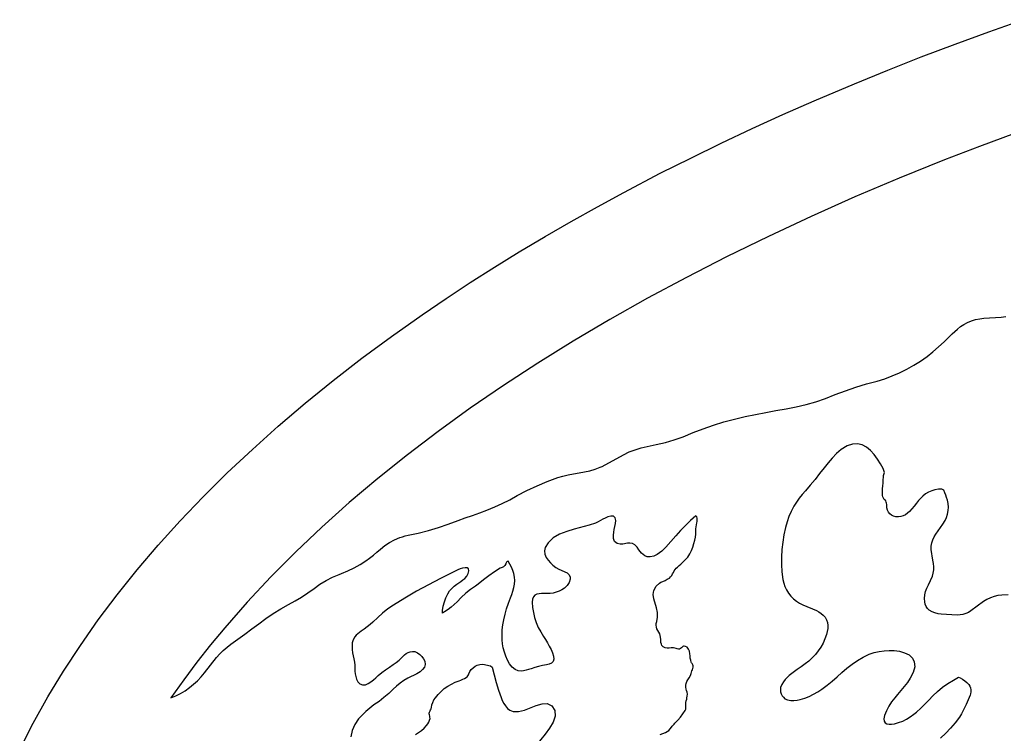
# Model space of a CAD drawing. Extents: x 0.6 to 24.6, y 0.2 to 12.2.
# Drawn here: x 0.924 to 5.639, y 7.747 to 11.169 of the extents above; entities that cross this region are included whole.
import ezdxf

# ---------------------------------------------------------------- set-up
doc = ezdxf.new("R2010")
doc.units = 0
doc.linetypes.add('0', pattern=[0])
doc.layers.add('1', color=7, linetype='0')

msp = doc.modelspace()

# ---------------------------------------------------------------- linework, layer by layer
at = {"layer": '1'}
for points in [[(0.923918, 7.673689), (0.988615, 7.800032), (1.058683, 7.925398), (1.134123, 8.049543), (1.214689, 8.17259), (1.300138, 8.294416), (1.391203, 8.415022), (1.486662, 8.534529), (1.587492, 8.652571), (1.692961, 8.769392), (1.803312, 8.884748), (1.918303, 8.998884), (2.038176, 9.111555), (2.162443, 9.222761), (2.291349, 9.332502), (2.424894, 9.440779), (2.56259, 9.547468), (2.704924, 9.652693), (2.851408, 9.756208), (2.96591, 9.833967), (3.081388, 9.910017), (3.198088, 9.984358), (3.316008, 10.056868), (3.439787, 10.13072), (3.564543, 10.202986), (3.690275, 10.27342), (3.816984, 10.342024), (3.991789, 10.433577), (4.137297, 10.506819), (4.283781, 10.578108), (4.430998, 10.647444), (4.579191, 10.714949), (4.728361, 10.7805), (4.921232, 10.86241), (5.081144, 10.927473), (5.241789, 10.990705), (5.403166, 11.052107), (5.565031, 11.111677), (5.727873, 11.169294)], [(5.688078, 10.624983), (5.519865, 10.562361), (5.352629, 10.497908), (5.135832, 10.410383), (4.922697, 10.320173), (4.713957, 10.2274), (4.509367, 10.131697), (4.308683, 10.033552), (4.117277, 9.935286), (3.930998, 9.835188), (3.75009, 9.733259), (3.574797, 9.629622), (3.404875, 9.524153), (3.240568, 9.416853), (3.081633, 9.308088), (2.928068, 9.197615), (2.780607, 9.08531), (2.638273, 8.97154), (2.501799, 8.856184), (2.370939, 8.739241), (2.245939, 8.62071), (2.126799, 8.500593), (2.013273, 8.379011), (1.905607, 8.255964), (1.838469, 8.174543), (1.773039, 8.091536), (1.709562, 8.007063), (1.648283, 7.921125), (1.671721, 7.931135), (1.694181, 7.94261), (1.71591, 7.955671), (1.736662, 7.97032), (1.756437, 7.986189), (1.774992, 8.003523), (1.792326, 8.022078), (1.808439, 8.041731), (1.866301, 8.113874), (1.88217, 8.131453), (1.899015, 8.148176), (1.916838, 8.163801), (1.935637, 8.178328), (1.968596, 8.202742), (2.001799, 8.227034), (2.035002, 8.251204), (2.068449, 8.275251), (2.102385, 8.301008), (2.137541, 8.325056), (2.173918, 8.347273), (2.211515, 8.367659), (2.243254, 8.385237), (2.27426, 8.404158), (2.304533, 8.424299), (2.33383, 8.445539), (2.361906, 8.465437), (2.391203, 8.483137), (2.421721, 8.498762), (2.453459, 8.512068), (2.465666, 8.517317), (2.495939, 8.529768), (2.52548, 8.543928), (2.554289, 8.559553), (2.582121, 8.576765), (2.599943, 8.590559), (2.617521, 8.604597), (2.634855, 8.619123), (2.651945, 8.633894), (2.672941, 8.65074), (2.695402, 8.665754), (2.719084, 8.678572), (2.743986, 8.689192), (2.756681, 8.692976), (2.769621, 8.696516), (2.783537, 8.69969), (2.832609, 8.710188), (2.880949, 8.722639), (2.929045, 8.736799), (2.976408, 8.752913), (3.023283, 8.770735), (3.057951, 8.78282), (3.092375, 8.795027), (3.127043, 8.807356), (3.161467, 8.819929), (3.198576, 8.835432), (3.234953, 8.852278), (3.271086, 8.870466), (3.306242, 8.889753), (3.353361, 8.914656), (3.401457, 8.937361), (3.450285, 8.957991), (3.500334, 8.976301), (3.52548, 8.983381), (3.551115, 8.989485), (3.57675, 8.994612), (3.602629, 8.998762), (3.628508, 9.003279), (3.654142, 9.00926), (3.679289, 9.016706), (3.703947, 9.025618), (3.713469, 9.030134), (3.816008, 9.085676), (3.843107, 9.09886), (3.870939, 9.109968), (3.899748, 9.119001), (3.929045, 9.125715), (3.972746, 9.134016), (4.015959, 9.144392), (4.058683, 9.156843), (4.100676, 9.17137), (4.148771, 9.191755), (4.197599, 9.210432), (4.246916, 9.227522), (4.296721, 9.242781), (4.347258, 9.256453), (4.398039, 9.268293), (4.447111, 9.278669), (4.496428, 9.288313), (4.545744, 9.297224), (4.595304, 9.305281), (4.643156, 9.314436), (4.690519, 9.325788), (4.737394, 9.339582), (4.783537, 9.355574), (4.828703, 9.373884), (4.878263, 9.392195), (4.928556, 9.40904), (4.979094, 9.424543), (5.030119, 9.438459), (5.06674, 9.449934), (5.102629, 9.463362), (5.138029, 9.478376), (5.172453, 9.495222), (5.2059, 9.513899), (5.238615, 9.53404), (5.270109, 9.555891), (5.297697, 9.578718), (5.324553, 9.602278), (5.35092, 9.626692), (5.37631, 9.651838), (5.389006, 9.664167), (5.401945, 9.67613), (5.415129, 9.687849), (5.428801, 9.69908), (5.44589, 9.710066), (5.463713, 9.719343), (5.482512, 9.727034), (5.501799, 9.733015), (5.521574, 9.737165), (5.541594, 9.739607), (5.624113, 9.744734), (5.645842, 9.747908)], [(5.658049, 8.41551), (5.627043, 8.412947), (5.608488, 8.410749), (5.590178, 8.406599), (5.572355, 8.400496), (5.555265, 8.392683), (5.539152, 8.383039), (5.479338, 8.337507), (5.467375, 8.330183), (5.454435, 8.324568), (5.441008, 8.320539), (5.427092, 8.318342), (5.413176, 8.317976), (5.337248, 8.322493), (5.322111, 8.324202), (5.307219, 8.327986), (5.293058, 8.333723), (5.279875, 8.341413), (5.271818, 8.349836), (5.265226, 8.359602), (5.260832, 8.370466), (5.25839, 8.381941), (5.256926, 8.396833), (5.258635, 8.413923), (5.262297, 8.430647), (5.2684, 8.446638), (5.276213, 8.461897), (5.2955, 8.503401), (5.299162, 8.518538), (5.301115, 8.533918), (5.301359, 8.549421), (5.299894, 8.564924), (5.296965, 8.580183), (5.288908, 8.632307), (5.289396, 8.64781), (5.291838, 8.663191), (5.296232, 8.678083), (5.30258, 8.692244), (5.310637, 8.705427), (5.322355, 8.721296), (5.333586, 8.73741), (5.344572, 8.753767), (5.355314, 8.770247), (5.362394, 8.785505), (5.367521, 8.801497), (5.370695, 8.817976), (5.371428, 8.834822), (5.370207, 8.851545), (5.366545, 8.868025), (5.363127, 8.880232), (5.359221, 8.892195), (5.354582, 8.903913), (5.349455, 8.915388), (5.339689, 8.921003), (5.323332, 8.920271), (5.307219, 8.917463), (5.291594, 8.912825), (5.276457, 8.906355), (5.262297, 8.897932), (5.249357, 8.888044), (5.237638, 8.87657), (5.229094, 8.867048), (5.218596, 8.85301), (5.207853, 8.839338), (5.196379, 8.826033), (5.18466, 8.813093), (5.175383, 8.805403), (5.165861, 8.798445), (5.155363, 8.793196), (5.143888, 8.789778), (5.13217, 8.788313), (5.120451, 8.788923), (5.108976, 8.791365), (5.099699, 8.79637), (5.091398, 8.803083), (5.084806, 8.811262), (5.079924, 8.820662), (5.076994, 8.830915), (5.076262, 8.841413), (5.076506, 8.847395), (5.075529, 8.853498), (5.07382, 8.859236), (5.071379, 8.864729), (5.069914, 8.866316), (5.064543, 8.871199), (5.060392, 8.87718), (5.057463, 8.883894), (5.055998, 8.890974), (5.055265, 8.896833), (5.055265, 8.909895), (5.055998, 8.922956), (5.057219, 8.936018), (5.058928, 8.948957), (5.059172, 8.958113), (5.059416, 8.96739), (5.059904, 8.976545), (5.060637, 8.985701), (5.065519, 9.000471), (5.058439, 9.019026), (5.046232, 9.042707), (5.032072, 9.065168), (5.016203, 9.086531), (4.998381, 9.106306), (4.979094, 9.121687), (4.958586, 9.132429), (4.936125, 9.137922), (4.911955, 9.136824), (4.886076, 9.128035), (4.858732, 9.111189), (4.836271, 9.091169), (4.814787, 9.069807), (4.795012, 9.047224), (4.776701, 9.023298), (4.754972, 8.995222), (4.732756, 8.967512), (4.709806, 8.94029), (4.686369, 8.913557), (4.671476, 8.895735), (4.657316, 8.877302), (4.644133, 8.858259), (4.631437, 8.838728), (4.618986, 8.814558), (4.608, 8.789534), (4.598722, 8.763899), (4.591398, 8.737654), (4.58383, 8.70262), (4.578215, 8.667219), (4.574308, 8.631575), (4.572599, 8.595808), (4.572599, 8.560041), (4.574553, 8.524275), (4.578459, 8.48863), (4.582609, 8.471174), (4.588469, 8.454206), (4.596281, 8.438093), (4.605803, 8.422956), (4.617033, 8.408796), (4.629484, 8.396101), (4.6434, 8.384871), (4.658537, 8.375105), (4.67465, 8.36717), (4.739836, 8.33946), (4.751554, 8.333235), (4.762297, 8.325666), (4.772306, 8.316999), (4.781096, 8.307112), (4.787687, 8.294783), (4.792082, 8.281477), (4.794035, 8.267683), (4.793547, 8.253645), (4.791594, 8.238874), (4.787931, 8.223982), (4.780363, 8.203352), (4.77133, 8.183332), (4.760588, 8.164167), (4.748381, 8.145857), (4.734709, 8.128645), (4.719816, 8.112532), (4.703459, 8.097761), (4.686125, 8.084211), (4.666594, 8.070539), (4.647306, 8.056623), (4.628263, 8.042585), (4.609221, 8.028303), (4.600431, 8.020124), (4.590178, 8.009382), (4.581144, 7.997419), (4.57382, 7.98448), (4.568205, 7.970686), (4.56674, 7.960676), (4.567472, 7.950544), (4.570158, 7.940779), (4.574797, 7.931746), (4.581144, 7.923811), (4.588957, 7.917341), (4.601164, 7.911604), (4.616301, 7.908918), (4.631437, 7.908308), (4.646818, 7.909651), (4.661711, 7.913069), (4.683683, 7.920027), (4.705412, 7.92845), (4.726164, 7.938459), (4.746183, 7.949934), (4.765471, 7.962751), (4.790373, 7.981794), (4.814787, 8.00157), (4.838713, 8.022078), (4.861906, 8.043196), (4.885344, 8.063826), (4.910246, 8.082991), (4.936125, 8.100691), (4.96298, 8.116682), (4.992277, 8.129988), (5.015471, 8.1378), (5.039396, 8.143538), (5.063566, 8.147078), (5.08798, 8.14842), (5.112394, 8.147444), (5.136808, 8.144392), (5.161711, 8.137312), (5.183195, 8.12657), (5.19882, 8.111799), (5.208342, 8.093245), (5.210051, 8.070173), (5.202971, 8.042952), (5.189054, 8.016218), (5.174894, 7.995588), (5.159758, 7.975447), (5.143888, 7.956038), (5.127287, 7.937239), (5.114592, 7.921492), (5.099455, 7.902082), (5.086027, 7.881453), (5.074797, 7.85948), (5.065519, 7.836653), (5.062834, 7.821272), (5.064299, 7.809797), (5.069181, 7.801863), (5.077238, 7.796858), (5.087736, 7.794661), (5.099699, 7.794783), (5.113127, 7.796858), (5.133146, 7.802717), (5.152678, 7.810286), (5.171232, 7.819563), (5.189054, 7.830549), (5.205656, 7.843), (5.218107, 7.852888), (5.238859, 7.871321), (5.258879, 7.890486), (5.27841, 7.910383), (5.296965, 7.931013), (5.31967, 7.952375), (5.34384, 7.972029), (5.369474, 7.989973), (5.396086, 8.006086), (5.420256, 8.020491), (5.428312, 8.017927), (5.439543, 8.011091), (5.450041, 8.003523), (5.460051, 7.994978), (5.469084, 7.985579), (5.474455, 7.977766), (5.477873, 7.969099), (5.479582, 7.959822), (5.479582, 7.950422), (5.477385, 7.941267), (5.475187, 7.934065), (5.466154, 7.911482), (5.456388, 7.889143), (5.44589, 7.86717), (5.434904, 7.845442), (5.42465, 7.829206), (5.404142, 7.802107), (5.38217, 7.77635), (5.358732, 7.751814), (5.33383, 7.728743)], [(3.990568, 7.746199), (4.003508, 7.750959), (4.016691, 7.754866), (4.025236, 7.759504), (4.032804, 7.765364), (4.03964, 7.772322), (4.045256, 7.780134), (4.049162, 7.785383), (4.053068, 7.790388), (4.057463, 7.795271), (4.062101, 7.799788), (4.075773, 7.814192), (4.088469, 7.829206), (4.100431, 7.844954), (4.111418, 7.861311), (4.113371, 7.86656), (4.114592, 7.871931), (4.114836, 7.877546), (4.114103, 7.883039), (4.113615, 7.89134), (4.114103, 7.899641), (4.115812, 7.90782), (4.118498, 7.915754), (4.119474, 7.920759), (4.121183, 7.92967), (4.121428, 7.938826), (4.120207, 7.947859), (4.117765, 7.956526), (4.116056, 7.962629), (4.114103, 7.971907), (4.114103, 7.981306), (4.115812, 7.990705), (4.11923, 7.999495), (4.124357, 8.007429), (4.130705, 8.017317), (4.136076, 8.027815), (4.140226, 8.038679), (4.1434, 8.050032), (4.145842, 8.056135), (4.147795, 8.062361), (4.148771, 8.06883), (4.14926, 8.075422), (4.147795, 8.079206), (4.145842, 8.082747), (4.143644, 8.086042), (4.140715, 8.088972), (4.13925, 8.091536), (4.137297, 8.101789), (4.135588, 8.112043), (4.134367, 8.122419), (4.13339, 8.132795), (4.130949, 8.144758), (4.127287, 8.155256), (4.121183, 8.163435), (4.112638, 8.167952), (4.106291, 8.16905), (4.102385, 8.168562), (4.098967, 8.166975), (4.095793, 8.164534), (4.093596, 8.16136), (4.089201, 8.157698), (4.084074, 8.155256), (4.078459, 8.154524), (4.072599, 8.155378), (4.067472, 8.157698), (4.061857, 8.159895), (4.055754, 8.160994), (4.049894, 8.161116), (4.043791, 8.160139), (4.034269, 8.15904), (4.024504, 8.159529), (4.015226, 8.161482), (4.006193, 8.165022), (3.999846, 8.171736), (3.996916, 8.178694), (3.994963, 8.185896), (3.99423, 8.193342), (3.994474, 8.200911), (3.993498, 8.211897), (3.991789, 8.22032), (3.988859, 8.228498), (3.984709, 8.236189), (3.979826, 8.243269), (3.975676, 8.251204), (3.97299, 8.259748), (3.972013, 8.26866), (3.972502, 8.277571), (3.974699, 8.286238), (3.979094, 8.30821), (3.978361, 8.329573), (3.973478, 8.351789), (3.960539, 8.394758), (3.957853, 8.415632), (3.961027, 8.43614), (3.972746, 8.456404), (3.987883, 8.470564), (3.993986, 8.474592), (4.004484, 8.479231), (4.014982, 8.484114), (4.025236, 8.489241), (4.03549, 8.494734), (4.041349, 8.500715), (4.046476, 8.507307), (4.050871, 8.514509), (4.054289, 8.5222), (4.058195, 8.52928), (4.06259, 8.535994), (4.067717, 8.542097), (4.073576, 8.547712), (4.081388, 8.555037), (4.089689, 8.562239), (4.09799, 8.569319), (4.111174, 8.581892), (4.122892, 8.595686), (4.133146, 8.610823), (4.141691, 8.626936), (4.148283, 8.643782), (4.153166, 8.66136), (4.157316, 8.675886), (4.160002, 8.690535), (4.161467, 8.705549), (4.161711, 8.720564), (4.161955, 8.730207), (4.162931, 8.739851), (4.16464, 8.749372), (4.167082, 8.758772), (4.168547, 8.766218), (4.169035, 8.773787), (4.168547, 8.781355), (4.166838, 8.788801), (4.161711, 8.793318), (4.137053, 8.770124), (4.112638, 8.746321), (4.088957, 8.722151), (4.065519, 8.697615), (4.0184, 8.642927), (4.008879, 8.633162), (3.998625, 8.624006), (3.987638, 8.615583), (3.976408, 8.607893), (3.960051, 8.60008), (3.942961, 8.59593), (3.929045, 8.596663), (3.917326, 8.601545), (3.909269, 8.607649), (3.901945, 8.614607), (3.895353, 8.622297), (3.889494, 8.63072), (3.880705, 8.642317), (3.869719, 8.653791), (3.858, 8.660627), (3.846525, 8.662703), (3.835051, 8.661848), (3.811613, 8.657454), (3.799162, 8.657209), (3.78549, 8.660627), (3.773039, 8.670149), (3.767424, 8.684065), (3.766935, 8.700788), (3.768888, 8.714705), (3.77133, 8.728376), (3.774015, 8.74217), (3.777433, 8.75572), (3.778654, 8.770979), (3.775724, 8.783918), (3.767424, 8.791121), (3.755217, 8.791731), (3.740324, 8.787703), (3.728361, 8.782331), (3.716642, 8.776472), (3.705168, 8.770369), (3.693937, 8.763777), (3.68173, 8.758039), (3.650969, 8.74803), (3.579924, 8.729475), (3.543791, 8.718489), (3.509611, 8.704939), (3.479338, 8.687239), (3.454435, 8.664289), (3.440275, 8.641584), (3.436613, 8.625227), (3.438322, 8.609236), (3.44467, 8.593977), (3.454191, 8.580061), (3.465422, 8.567488), (3.477873, 8.556135), (3.491789, 8.546247), (3.506437, 8.538069), (3.545012, 8.519392), (3.554289, 8.511335), (3.559904, 8.501448), (3.560881, 8.489119), (3.555265, 8.47386), (3.5455, 8.459333), (3.53256, 8.447126), (3.520109, 8.438948), (3.506926, 8.432234), (3.49301, 8.427107), (3.478605, 8.423445), (3.463957, 8.421492), (3.44589, 8.420515), (3.434416, 8.421003), (3.422941, 8.420759), (3.411467, 8.419661), (3.400236, 8.41783), (3.390959, 8.412947), (3.384367, 8.405256), (3.380217, 8.39427), (3.378752, 8.379499), (3.380461, 8.354597), (3.384367, 8.329939), (3.389982, 8.305647), (3.397795, 8.281965), (3.40756, 8.259016), (3.419035, 8.236921), (3.432463, 8.215803), (3.442228, 8.200666), (3.451506, 8.185163), (3.460295, 8.169538), (3.46884, 8.153669), (3.475676, 8.137434), (3.480803, 8.12071), (3.482023, 8.106184), (3.478361, 8.095564), (3.470793, 8.088118), (3.460051, 8.082991), (3.447111, 8.079451), (3.428068, 8.076277), (3.409269, 8.072004), (3.390715, 8.066755), (3.372648, 8.060408), (3.361174, 8.056501), (3.349211, 8.053328), (3.337248, 8.05113), (3.325041, 8.049665), (3.310392, 8.05113), (3.296476, 8.05699), (3.282316, 8.06883), (3.270109, 8.084333), (3.260344, 8.1024), (3.252043, 8.121077), (3.245207, 8.140486), (3.239836, 8.160383), (3.236174, 8.180525), (3.233976, 8.198469), (3.233732, 8.222883), (3.235197, 8.247297), (3.238371, 8.271467), (3.243254, 8.295393), (3.248625, 8.322126), (3.255705, 8.348372), (3.26425, 8.37425), (3.27426, 8.399641), (3.280607, 8.415876), (3.285978, 8.432478), (3.290373, 8.449446), (3.293791, 8.466536), (3.294767, 8.483137), (3.293547, 8.499739), (3.290617, 8.516096), (3.285734, 8.531965), (3.278898, 8.547102), (3.27133, 8.562239), (3.262785, 8.576521), (3.258879, 8.574324), (3.255461, 8.57115), (3.253263, 8.567244), (3.252043, 8.562849), (3.247404, 8.555647), (3.241301, 8.549543), (3.233732, 8.545027), (3.225676, 8.542219), (3.198088, 8.524275), (3.171232, 8.505476), (3.145109, 8.485823), (3.119474, 8.465193), (3.107512, 8.456526), (3.083342, 8.440168), (3.060392, 8.422224), (3.038908, 8.402693), (3.018888, 8.381575), (3.004972, 8.368269), (2.990324, 8.355818), (2.975187, 8.344221), (2.959074, 8.333601), (2.948332, 8.326887), (2.948576, 8.339216), (2.952238, 8.36009), (2.957609, 8.380598), (2.964933, 8.400373), (2.973967, 8.419538), (2.982512, 8.433088), (2.992765, 8.445295), (3.004484, 8.45616), (3.017668, 8.465193), (3.027433, 8.471785), (3.036955, 8.478743), (3.046232, 8.485823), (3.05551, 8.493269), (3.065031, 8.504377), (3.071867, 8.516584), (3.074797, 8.530378), (3.072599, 8.539534), (3.066252, 8.543928), (3.056974, 8.544661), (3.045256, 8.542341), (3.034025, 8.538923), (3.022795, 8.534529), (3.012297, 8.529036), (2.996916, 8.521467), (2.93881, 8.492903), (2.881193, 8.462996), (2.824553, 8.431623), (2.768644, 8.398787), (2.713469, 8.364607), (2.687101, 8.346907), (2.662199, 8.327497), (2.638273, 8.306623), (2.615812, 8.284285), (2.602385, 8.272322), (2.588469, 8.261091), (2.574064, 8.250593), (2.558928, 8.24095), (2.550627, 8.234724), (2.542814, 8.22801), (2.53549, 8.220808), (2.52841, 8.21324), (2.520597, 8.19969), (2.516447, 8.184919), (2.515471, 8.169172), (2.515959, 8.153303), (2.517912, 8.137678), (2.52133, 8.122175), (2.524504, 8.107405), (2.526945, 8.092512), (2.52841, 8.077497), (2.528898, 8.062483), (2.529387, 8.049543), (2.530851, 8.036604), (2.533049, 8.023909), (2.536222, 8.011335), (2.542814, 7.997908), (2.552092, 7.988386), (2.565763, 7.983259), (2.579435, 7.984114), (2.593351, 7.989729), (2.606047, 7.998396), (2.618498, 8.007795), (2.629972, 8.017927), (2.641203, 8.028669), (2.658537, 8.042219), (2.676359, 8.055281), (2.694181, 8.068098), (2.712492, 8.080427), (2.726896, 8.091047), (2.741056, 8.1024), (2.754484, 8.114241), (2.767424, 8.126692), (2.77548, 8.133039), (2.784513, 8.138044), (2.794279, 8.141706), (2.804289, 8.143904), (2.816984, 8.142561), (2.829435, 8.137312), (2.840178, 8.129133), (2.849699, 8.11949), (2.857512, 8.108381), (2.863615, 8.096296), (2.865568, 8.081648), (2.861906, 8.068464), (2.853117, 8.056623), (2.841154, 8.046003), (2.825773, 8.036848), (2.782316, 8.01634), (2.763517, 8.004744), (2.745695, 7.991926), (2.728605, 7.97801), (2.712492, 7.963118), (2.691008, 7.942366), (2.668547, 7.922712), (2.644865, 7.904402), (2.620451, 7.887312), (2.600431, 7.872541), (2.581388, 7.856428), (2.563566, 7.838972), (2.547209, 7.820295), (2.528898, 7.793196), (2.516203, 7.764387), (2.509611, 7.733992)], [(2.820158, 7.746199), (2.834562, 7.755232), (2.84799, 7.765486), (2.860685, 7.776716), (2.872404, 7.789045), (2.878263, 7.796736), (2.882902, 7.805037), (2.886808, 7.813948), (2.889494, 7.823103), (2.888762, 7.828596), (2.887785, 7.833967), (2.886564, 7.839338), (2.884855, 7.844587), (2.884855, 7.847883), (2.886808, 7.853254), (2.88925, 7.858381), (2.891691, 7.863508), (2.894621, 7.868513), (2.895597, 7.874372), (2.897795, 7.88719), (2.901701, 7.899641), (2.90756, 7.911238), (2.915129, 7.921858), (2.927824, 7.937605), (2.941984, 7.952131), (2.957365, 7.965315), (2.973722, 7.977156), (2.991056, 7.98741), (3.009367, 7.996077), (3.02841, 8.003157), (3.037199, 8.006575), (3.045744, 8.010359), (3.054045, 8.014387), (3.062346, 8.018904), (3.06674, 8.0222), (3.070646, 8.02635), (3.073576, 8.031233), (3.075285, 8.036482), (3.080168, 8.047224), (3.08676, 8.05699), (3.09506, 8.065535), (3.104582, 8.072371), (3.115324, 8.07762), (3.126799, 8.080793), (3.138517, 8.082136), (3.150236, 8.081282), (3.171232, 8.076033), (3.179045, 8.074934), (3.186369, 8.068708), (3.19589, 8.031721), (3.206388, 7.994978), (3.217619, 7.958479), (3.229826, 7.922224), (3.235197, 7.908308), (3.242277, 7.895002), (3.250578, 7.882551), (3.260099, 7.871077), (3.271574, 7.861921), (3.287687, 7.855452), (3.312834, 7.85533), (3.340666, 7.862776), (3.398039, 7.885359), (3.425871, 7.893049), (3.450529, 7.89366), (3.472258, 7.883039), (3.48715, 7.859968), (3.488615, 7.833113), (3.479094, 7.804548), (3.46176, 7.775618), (3.440519, 7.747175), (3.399504, 7.69615)]]:
    msp.add_lwpolyline(points, dxfattribs=at)

doc.saveas('drawing.dxf')
